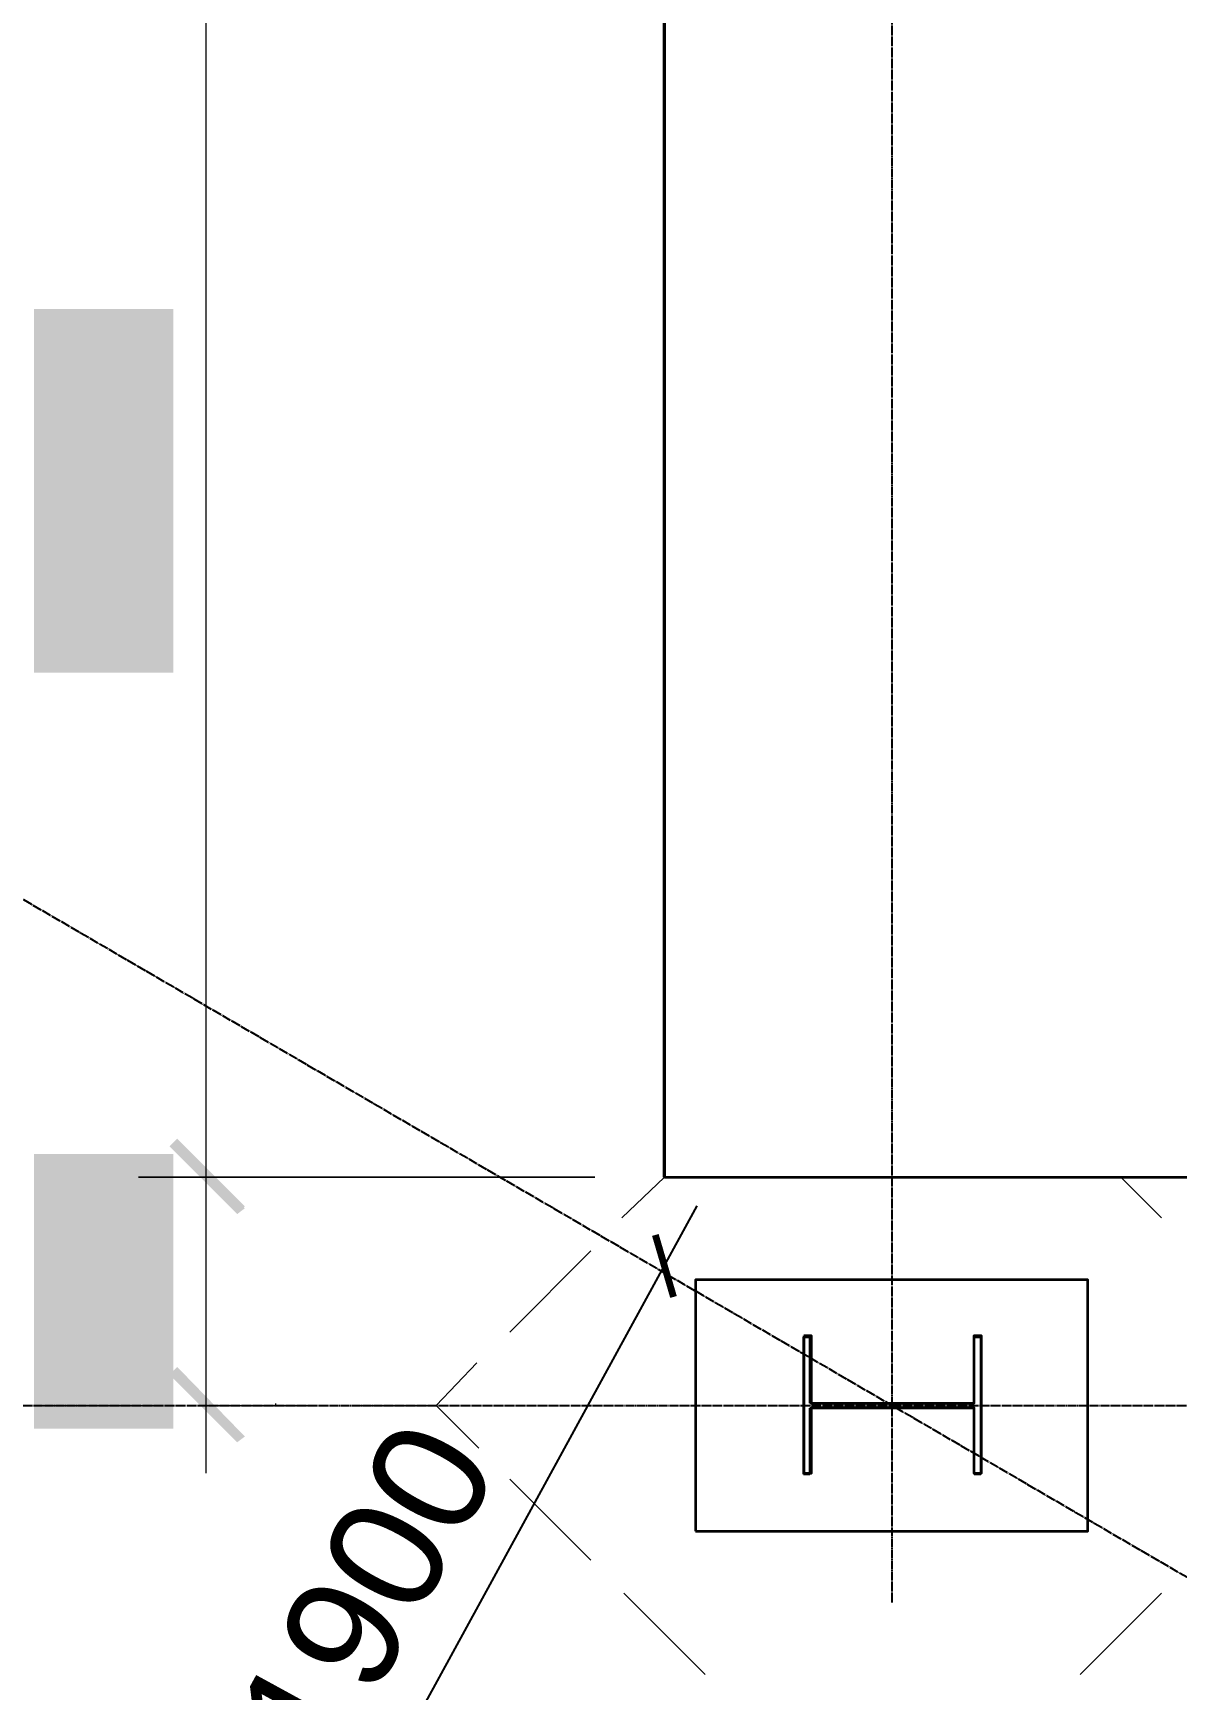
# Model space of a CAD drawing. Header units: millimetres. Extents: x -383313 to -161684, y -117025 to 99224.
# Drawn here: x -342395 to -339891, y -24204 to -20578 of the extents above; entities that cross this region are included whole.
import ezdxf

# ---------------------------------------------------------------- set-up
doc = ezdxf.new("R2010")
doc.units = ezdxf.units.MM
doc.header["$MEASUREMENT"] = 0
doc.linetypes.add('PS-GOST2.303 5', pattern=[24, 20, -1.5, 1, -1.5])
doc.layers.get('Defpoints').update_dxf_attribs({"color": 31})
for name, color, linetype in [('001__КОНСТРУКТИВ__Колонны', 14, 'Continuous'), ('001__КОНСТРУКТИВ__размеры внутр.', 7, 'Continuous'), ('PDF_Geometry', 7, 'Continuous'), ('PDF_Solid Fills', 7, 'Continuous'), ('PS_Оси', 5, 'PS-GOST2.303 5')]:
    doc.layers.add(name, color=color, linetype=linetype)
doc.styles.add('PSTUDIO', font='arial.ttf')
doc.dimstyles.new('PS_TICK', dxfattribs={"dimscale": 100, "dimtxt": 2.5, "dimasz": 1, "dimexe": 2, "dimexo": 2, "dimgap": 1, "dimtad": 1, "dimdec": 0, "dimzin": 0, "dimdsep": 46, "dimtxsty": 'PSTUDIO', "dimblk": 'ARCHTICK', "dimcen": 2, "dimdle": 1.5, "dimse1": 1, "dimse2": 1, "dimadec": 0, "dimazin": 0, "dimtfac": 1, "dimtdec": 0, "dimtix": 1, "dimtmove": 1, "dimatfit": 3, "dimldrblk": 'ARCHTICK', "dimfxl": 1, "dimtolj": 1, "dimtzin": 0, "dimarcsym": 0})

# ---------------------------------------------------------------- blocks, each defined once
blk = doc.blocks.new('_ArchTick')
at = {"color": 0, "linetype": 'ByBlock', "const_width": 0.15}
blk.add_lwpolyline([(-0.5, -0.5), (0.5, 0.5)], dxfattribs=at)
blk = doc.blocks.new('*D263')
at = {"layer": '001__КОНСТРУКТИВ__размеры внутр.', "color": 0, "lineweight": -2, "ltscale": 100, "transparency": 16777216}
blk.add_line((-341991.2, -25065.7), (-340940.4, -23144.8), dxfattribs=at)
at = {"layer": 'Defpoints', "color": 0, "ltscale": 100, "transparency": 16777216}
for p in [(-341452.8, -23035.5), (-341012.4, -23276.4), (-342359.7, -24693.1)]:
    blk.add_point(p, dxfattribs=at)
at = {"layer": '001__КОНСТРУКТИВ__размеры внутр.', "color": 0, "lineweight": -2, "ltscale": 100, "transparency": 16777216, "xscale": 100, "yscale": 100, "zscale": 100}
for p, rotation in [((-341012.4, -23276.4), 61.31833531089541), ((-341919.2, -24934.1), 241.3183353108954)]:
    blk.add_blockref('_ArchTick', p, dxfattribs=dict(at, rotation=rotation))
at = {"layer": '001__КОНСТРУКТИВ__размеры внутр.', "color": 0, "ltscale": 100, "transparency": 16777216, "insert": (-341665.5, -23996), "char_height": 250, "attachment_point": 5, "rotation": 61.3183, "style": 'PSTUDIO'}
blk.add_mtext('\\A1;1900', dxfattribs=at)
blk = doc.blocks.new('*D264')
at = {"layer": '001__КОНСТРУКТИВ__размеры внутр.', "color": 0, "lineweight": -2, "ltscale": 100, "transparency": 16777216}
blk.add_arc((-340355, -23582.1), 2419.2, 151.493, 180, dxfattribs=at)
at = {"layer": 'Defpoints', "color": 0, "ltscale": 100, "transparency": 16777216}
for p in [(-360678.8, -12544), (-342718.7, -22298.4), (-342642.4, -22794.3), (-343474.2, -23582.1), (-340514.1, -23582.1)]:
    blk.add_point(p, dxfattribs=at)
at = {"layer": '001__КОНСТРУКТИВ__размеры внутр.', "color": 0, "lineweight": -2, "ltscale": 100, "transparency": 16777216, "xscale": 100, "yscale": 100, "zscale": 100}
for p, rotation in [((-342481, -22427.5), 61.49301017023286), ((-342774.3, -23582.1), 269.9999999999997)]:
    blk.add_blockref('_ArchTick', p, dxfattribs=dict(at, rotation=rotation))
at = {"layer": '001__КОНСТРУКТИВ__размеры внутр.', "color": 0, "lineweight": 0, "ltscale": 100, "transparency": 16777216, "insert": (-342920.4, -22930.4), "char_height": 250, "attachment_point": 5, "rotation": 75.7465, "style": 'PSTUDIO'}
blk.add_mtext('\\A1;29°', dxfattribs=at)
blk = doc.blocks.new('A$Cf5759c35')
at = {"layer": 'PDF_Solid Fills'}
for points in [[(16095, -3022.6), (16095, -3022.6), (16095, -3048), (16099.2, -3052.2), (16099.2, -3056.5), (16103.4, -3064.9), (16107.7, -3069.2), (16107.7, -3069.2), (16111.9, -3073.4), (16120.4, -3077.6), (16120.4, -3022.6), (16120.4, -3022.6), (16120.4, -3014.1), (16120.4, -3009.9), (16124.6, -3001.4), (16128.8, -2997.2), (16133.1, -2993), (16141.5, -2988.7), (16141.5, -2988.7), (16145.8, -2984.5), (16150, -2984.5), (16154.2, -2980.3), (16158.5, -2980.3), (16162.7, -2980.3), (16171.2, -2976), (16179.6, -2976), (16183.9, -2976), (16192.3, -2976), (16200.8, -2976), (16213.5, -2976), (16222, -2976), (16222, -2976), (16234.7, -2976), (16243.1, -2976), (16251.6, -2976), (16260.1, -2976), (16264.3, -2976), (16272.8, -2976), (16281.2, -2980.3), (16285.5, -2980.3), (16289.7, -2980.3), (16293.9, -2984.5), (16298.2, -2984.5), (16302.4, -2988.7), (16306.6, -2988.7), (16310.9, -2993), (16315.1, -3001.4), (16319.3, -3005.7), (16323.6, -3009.9), (16323.6, -3018.4), (16323.6, -3022.6), (16327.8, -3077.6), (16332, -3073.4), (16336.3, -3069.2), (16340.5, -3064.9), (16340.5, -3056.5), (16344.7, -3052.2), (16344.7, -3043.8), (16349, -3039.5), (16349, -3031.1), (16349, -3022.6), (16349, -3022.6), (16349, -3014.1), (16349, -3009.9), (16344.7, -3001.4), (16344.7, -2997.2), (16340.5, -2988.7), (16336.3, -2984.5), (16336.3, -2980.3), (16332, -2976), (16327.8, -2971.8), (16323.6, -2967.6), (16319.3, -2963.3), (16310.9, -2959.1), (16306.6, -2959.1), (16298.2, -2954.9), (16293.9, -2950.6), (16289.7, -2950.6), (16285.5, -2950.6), (16281.2, -2946.4), (16272.8, -2946.4), (16268.5, -2946.4), (16260.1, -2946.4), (16251.6, -2942.2), (16247.4, -2942.2), (16238.9, -2942.2), (16230.4, -2942.2), (16222, -2942.2), (16217.7, -2942.2), (16209.3, -2942.2), (16200.8, -2942.2), (16192.3, -2942.2), (16188.1, -2942.2), (16179.6, -2946.4), (16175.4, -2946.4), (16166.9, -2946.4), (16162.7, -2946.4), (16154.2, -2950.6), (16150, -2950.6), (16141.5, -2954.9), (16137.3, -2959.1), (16128.8, -2959.1), (16124.6, -2963.3), (16124.6, -2963.3), (16120.4, -2967.6), (16116.1, -2971.8), (16107.7, -2976), (16103.4, -2984.5), (16103.4, -2988.7), (16099.2, -2988.7), (16099.2, -2997.2), (16095, -3001.4), (16095, -3009.9), (16095, -3018.4)], [(16120.4, -3077.6), (16124.6, -3081.9), (16128.8, -3086.1), (16137.3, -3090.3), (16141.5, -3094.6), (16150, -3094.6), (16150, -3098.8), (16158.5, -3098.8), (16162.7, -3098.8), (16171.2, -3103), (16175.4, -3103), (16183.9, -3103), (16188.1, -3103), (16196.6, -3103), (16205, -3103), (16213.5, -3107.3), (16222, -3107.3), (16226.2, -3107.3), (16234.7, -3107.3), (16243.1, -3103), (16251.6, -3103), (16260.1, -3103), (16268.5, -3103), (16272.8, -3103), (16281.2, -3098.8), (16285.5, -3098.8), (16293.9, -3094.6), (16298.2, -3094.6), (16302.4, -3090.3), (16310.9, -3090.3), (16315.1, -3086.1), (16319.3, -3081.9), (16323.6, -3081.9), (16327.8, -3077.6), (16323.6, -3022.6), (16323.6, -3026.8), (16323.6, -3031.1), (16319.3, -3039.5), (16319.3, -3043.8), (16315.1, -3048), (16310.9, -3056.5), (16302.4, -3060.7), (16302.4, -3060.7), (16298.2, -3060.7), (16293.9, -3064.9), (16289.7, -3064.9), (16285.5, -3069.2), (16277, -3069.2), (16272.8, -3069.2), (16264.3, -3073.4), (16255.8, -3073.4), (16247.4, -3073.4), (16238.9, -3073.4), (16230.4, -3073.4), (16222, -3073.4), (16213.5, -3073.4), (16205, -3073.4), (16196.6, -3073.4), (16188.1, -3073.4), (16179.6, -3073.4), (16175.4, -3069.2), (16166.9, -3069.2), (16162.7, -3069.2), (16154.2, -3064.9), (16150, -3064.9), (16145.8, -3060.7), (16141.5, -3060.7), (16137.3, -3056.5), (16133.1, -3052.2), (16128.8, -3048), (16124.6, -3043.8), (16120.4, -3039.5), (16120.4, -3031.1), (16120.4, -3022.6)], [(16095, -3217.3), (16095, -3217.3), (16095, -3242.7), (16099.2, -3247), (16099.2, -3251.2), (16103.4, -3259.7), (16107.7, -3263.9), (16107.7, -3263.9), (16111.9, -3268.1), (16120.4, -3272.4), (16120.4, -3217.3), (16120.4, -3217.3), (16120.4, -3208.9), (16120.4, -3204.6), (16124.6, -3196.2), (16128.8, -3191.9), (16133.1, -3187.7), (16141.5, -3183.5), (16141.5, -3183.5), (16145.8, -3179.2), (16150, -3179.2), (16154.2, -3175), (16158.5, -3175), (16162.7, -3175), (16171.2, -3170.8), (16179.6, -3170.8), (16183.9, -3170.8), (16192.3, -3170.8), (16200.8, -3170.8), (16213.5, -3170.8), (16222, -3170.8), (16222, -3170.8), (16234.7, -3170.8), (16243.1, -3170.8), (16251.6, -3170.8), (16260.1, -3170.8), (16264.3, -3170.8), (16272.8, -3170.8), (16281.2, -3175), (16285.5, -3175), (16289.7, -3175), (16293.9, -3179.2), (16298.2, -3179.2), (16302.4, -3183.5), (16306.6, -3183.5), (16310.9, -3187.7), (16315.1, -3196.2), (16319.3, -3200.4), (16323.6, -3204.6), (16323.6, -3213.1), (16323.6, -3217.3), (16327.8, -3272.4), (16332, -3268.1), (16336.3, -3263.9), (16340.5, -3259.7), (16340.5, -3251.2), (16344.7, -3247), (16344.7, -3238.5), (16349, -3234.3), (16349, -3225.8), (16349, -3217.3), (16349, -3217.3), (16349, -3208.9), (16349, -3204.6), (16344.7, -3196.2), (16344.7, -3191.9), (16340.5, -3183.5), (16336.3, -3179.2), (16336.3, -3175), (16332, -3170.8), (16327.8, -3166.5), (16323.6, -3162.3), (16319.3, -3158.1), (16310.9, -3153.8), (16306.6, -3153.8), (16298.2, -3149.6), (16293.9, -3145.4), (16289.7, -3145.4), (16285.5, -3145.4), (16281.2, -3141.1), (16272.8, -3141.1), (16268.5, -3141.1), (16260.1, -3141.1), (16251.6, -3136.9), (16247.4, -3136.9), (16238.9, -3136.9), (16230.4, -3136.9), (16222, -3136.9), (16217.7, -3136.9), (16209.3, -3136.9), (16200.8, -3136.9), (16192.3, -3136.9), (16188.1, -3136.9), (16179.6, -3141.1), (16175.4, -3141.1), (16166.9, -3141.1), (16162.7, -3141.1), (16154.2, -3145.4), (16150, -3145.4), (16141.5, -3149.6), (16137.3, -3153.8), (16128.8, -3153.8), (16124.6, -3158.1), (16124.6, -3158.1), (16120.4, -3162.3), (16116.1, -3166.5), (16107.7, -3170.8), (16103.4, -3179.2), (16103.4, -3183.5), (16099.2, -3183.5), (16099.2, -3191.9), (16095, -3196.2), (16095, -3204.6), (16095, -3213.1)], [(16120.4, -3272.4), (16124.6, -3276.6), (16128.8, -3280.8), (16137.3, -3285.1), (16141.5, -3289.3), (16150, -3289.3), (16150, -3293.5), (16158.5, -3293.5), (16162.7, -3293.5), (16171.2, -3297.8), (16175.4, -3297.8), (16183.9, -3297.8), (16188.1, -3297.8), (16196.6, -3297.8), (16205, -3297.8), (16213.5, -3302), (16222, -3302), (16226.2, -3302), (16234.7, -3302), (16243.1, -3297.8), (16251.6, -3297.8), (16260.1, -3297.8), (16268.5, -3297.8), (16272.8, -3297.8), (16281.2, -3293.5), (16285.5, -3293.5), (16293.9, -3289.3), (16298.2, -3289.3), (16302.4, -3285.1), (16310.9, -3285.1), (16315.1, -3280.8), (16319.3, -3276.6), (16323.6, -3276.6), (16327.8, -3272.4), (16323.6, -3217.3), (16323.6, -3221.6), (16323.6, -3225.8), (16319.3, -3234.3), (16319.3, -3238.5), (16315.1, -3242.7), (16310.9, -3251.2), (16302.4, -3255.4), (16302.4, -3255.4), (16298.2, -3255.4), (16293.9, -3259.7), (16289.7, -3259.7), (16285.5, -3263.9), (16277, -3263.9), (16272.8, -3263.9), (16264.3, -3268.1), (16255.8, -3268.1), (16247.4, -3268.1), (16238.9, -3268.1), (16230.4, -3268.1), (16222, -3268.1), (16213.5, -3268.1), (16205, -3268.1), (16196.6, -3268.1), (16188.1, -3268.1), (16179.6, -3268.1), (16175.4, -3263.9), (16166.9, -3263.9), (16162.7, -3263.9), (16154.2, -3259.7), (16150, -3259.7), (16145.8, -3255.4), (16141.5, -3255.4), (16137.3, -3251.2), (16133.1, -3247), (16128.8, -3242.7), (16124.6, -3238.5), (16120.4, -3234.3), (16120.4, -3225.8), (16120.4, -3217.3)], [(16095, -3412.1), (16095, -3412.1), (16095, -3437.5), (16099.2, -3441.7), (16099.2, -3445.9), (16103.4, -3454.4), (16107.7, -3458.6), (16107.7, -3458.6), (16111.9, -3462.9), (16120.4, -3467.1), (16120.4, -3412.1), (16120.4, -3412.1), (16120.4, -3403.6), (16120.4, -3399.4), (16124.6, -3390.9), (16128.8, -3386.7), (16133.1, -3382.4), (16141.5, -3378.2), (16141.5, -3378.2), (16145.8, -3374), (16150, -3374), (16154.2, -3369.7), (16158.5, -3369.7), (16162.7, -3369.7), (16171.2, -3365.5), (16179.6, -3365.5), (16183.9, -3365.5), (16192.3, -3365.5), (16200.8, -3365.5), (16213.5, -3365.5), (16222, -3365.5), (16222, -3365.5), (16234.7, -3365.5), (16243.1, -3365.5), (16251.6, -3365.5), (16260.1, -3365.5), (16264.3, -3365.5), (16272.8, -3365.5), (16281.2, -3369.7), (16285.5, -3369.7), (16289.7, -3369.7), (16293.9, -3374), (16298.2, -3374), (16302.4, -3378.2), (16306.6, -3378.2), (16310.9, -3382.4), (16315.1, -3390.9), (16319.3, -3395.1), (16323.6, -3399.4), (16323.6, -3407.8), (16323.6, -3412.1), (16327.8, -3467.1), (16332, -3462.9), (16336.3, -3458.6), (16340.5, -3454.4), (16340.5, -3445.9), (16344.7, -3441.7), (16344.7, -3433.2), (16349, -3429), (16349, -3420.5), (16349, -3412.1), (16349, -3412.1), (16349, -3403.6), (16349, -3399.4), (16344.7, -3390.9), (16344.7, -3386.7), (16340.5, -3378.2), (16336.3, -3374), (16336.3, -3369.7), (16332, -3365.5), (16327.8, -3361.3), (16323.6, -3357), (16319.3, -3352.8), (16310.9, -3348.6), (16306.6, -3348.6), (16298.2, -3344.3), (16293.9, -3340.1), (16289.7, -3340.1), (16285.5, -3340.1), (16281.2, -3335.9), (16272.8, -3335.9), (16268.5, -3335.9), (16260.1, -3335.9), (16251.6, -3331.6), (16247.4, -3331.6), (16238.9, -3331.6), (16230.4, -3331.6), (16222, -3331.6), (16217.7, -3331.6), (16209.3, -3331.6), (16200.8, -3331.6), (16192.3, -3331.6), (16188.1, -3331.6), (16179.6, -3335.9), (16175.4, -3335.9), (16166.9, -3335.9), (16162.7, -3335.9), (16154.2, -3340.1), (16150, -3340.1), (16141.5, -3344.3), (16137.3, -3348.6), (16128.8, -3348.6), (16124.6, -3352.8), (16124.6, -3352.8), (16120.4, -3357), (16116.1, -3361.3), (16107.7, -3365.5), (16103.4, -3374), (16103.4, -3378.2), (16099.2, -3378.2), (16099.2, -3386.7), (16095, -3390.9), (16095, -3399.4), (16095, -3407.8)], [(16120.4, -3467.1), (16124.6, -3471.3), (16128.8, -3475.6), (16137.3, -3479.8), (16141.5, -3484), (16150, -3484), (16150, -3488.3), (16158.5, -3488.3), (16162.7, -3488.3), (16171.2, -3492.5), (16175.4, -3492.5), (16183.9, -3492.5), (16188.1, -3492.5), (16196.6, -3492.5), (16205, -3492.5), (16213.5, -3496.7), (16222, -3496.7), (16226.2, -3496.7), (16234.7, -3496.7), (16243.1, -3492.5), (16251.6, -3492.5), (16260.1, -3492.5), (16268.5, -3492.5), (16272.8, -3492.5), (16281.2, -3488.3), (16285.5, -3488.3), (16293.9, -3484), (16298.2, -3484), (16302.4, -3479.8), (16310.9, -3479.8), (16315.1, -3475.6), (16319.3, -3471.3), (16323.6, -3471.3), (16327.8, -3467.1), (16323.6, -3412.1), (16323.6, -3416.3), (16323.6, -3420.5), (16319.3, -3429), (16319.3, -3433.2), (16315.1, -3437.5), (16310.9, -3445.9), (16302.4, -3450.2), (16302.4, -3450.2), (16298.2, -3450.2), (16293.9, -3454.4), (16289.7, -3454.4), (16285.5, -3458.6), (16277, -3458.6), (16272.8, -3458.6), (16264.3, -3462.9), (16255.8, -3462.9), (16247.4, -3462.9), (16238.9, -3462.9), (16230.4, -3462.9), (16222, -3462.9), (16213.5, -3462.9), (16205, -3462.9), (16196.6, -3462.9), (16188.1, -3462.9), (16179.6, -3462.9), (16175.4, -3458.6), (16166.9, -3458.6), (16162.7, -3458.6), (16154.2, -3454.4), (16150, -3454.4), (16145.8, -3450.2), (16141.5, -3450.2), (16137.3, -3445.9), (16133.1, -3441.7), (16128.8, -3437.5), (16124.6, -3433.2), (16120.4, -3429), (16120.4, -3420.5), (16120.4, -3412.1)], [(16095, -3611), (16095, -3632.2), (16099.2, -3636.4), (16099.2, -3644.9), (16103.4, -3649.1), (16107.7, -3657.6), (16111.9, -3661.8), (16111.9, -3661.8), (16116.1, -3666.1), (16120.4, -3611), (16120.4, -3606.8), (16120.4, -3598.3), (16124.6, -3589.9), (16124.6, -3585.6), (16128.8, -3581.4), (16133.1, -3577.2), (16137.3, -3572.9), (16145.8, -3572.9), (16150, -3568.7), (16158.5, -3568.7), (16162.7, -3568.7), (16166.9, -3568.7), (16175.4, -3572.9), (16179.6, -3577.2), (16183.9, -3581.4), (16188.1, -3585.6), (16192.3, -3585.6), (16192.3, -3594.1), (16196.6, -3598.3), (16196.6, -3606.8), (16200.8, -3615.3), (16200.8, -3619.5), (16200.8, -3560.2), (16196.6, -3556), (16192.3, -3551.8), (16188.1, -3547.5), (16183.9, -3543.3), (16179.6, -3543.3), (16171.2, -3539.1), (16166.9, -3539.1), (16158.5, -3539.1), (16154.2, -3539.1), (16145.8, -3539.1), (16137.3, -3543.3), (16133.1, -3543.3), (16124.6, -3547.5), (16124.6, -3547.5), (16120.4, -3551.8), (16116.1, -3556), (16111.9, -3560.2), (16107.7, -3568.7), (16103.4, -3572.9), (16099.2, -3577.2), (16099.2, -3585.6), (16095, -3589.9), (16095, -3598.3), (16095, -3602.6)], [(16200.8, -3623.7), (16226.2, -3628), (16226.2, -3628), (16226.2, -3619.5), (16222, -3615.3), (16222, -3606.8), (16222, -3547.5), (16217.7, -3551.8), (16213.5, -3560.2), (16209.3, -3564.5), (16209.3, -3572.9), (16205, -3564.5), (16200.8, -3560.2), (16200.8, -3619.5)], [(16222, -3547.5), (16222, -3606.8), (16222, -3602.6), (16226.2, -3594.1), (16226.2, -3589.9), (16230.4, -3581.4), (16230.4, -3577.2), (16234.7, -3572.9), (16238.9, -3568.7), (16247.4, -3564.5), (16251.6, -3560.2), (16255.8, -3560.2), (16264.3, -3560.2), (16272.8, -3560.2), (16272.8, -3560.2), (16277, -3560.2), (16285.5, -3560.2), (16293.9, -3560.2), (16298.2, -3564.5), (16302.4, -3568.7), (16310.9, -3572.9), (16315.1, -3577.2), (16315.1, -3585.6), (16319.3, -3589.9), (16323.6, -3594.1), (16323.6, -3602.6), (16323.6, -3611), (16323.6, -3670.3), (16327.8, -3666.1), (16332, -3661.8), (16336.3, -3657.6), (16340.5, -3649.1), (16344.7, -3644.9), (16344.7, -3636.4), (16344.7, -3632.2), (16349, -3623.7), (16349, -3619.5), (16349, -3611), (16349, -3606.8), (16349, -3598.3), (16349, -3589.9), (16344.7, -3585.6), (16344.7, -3577.2), (16340.5, -3572.9), (16336.3, -3564.5), (16336.3, -3560.2), (16332, -3556), (16327.8, -3551.8), (16323.6, -3547.5), (16319.3, -3543.3), (16315.1, -3539.1), (16310.9, -3534.8), (16302.4, -3534.8), (16298.2, -3530.6), (16289.7, -3526.4), (16285.5, -3526.4), (16277, -3526.4), (16272.8, -3526.4), (16268.5, -3526.4), (16260.1, -3526.4), (16255.8, -3526.4), (16247.4, -3530.6), (16243.1, -3530.6), (16234.7, -3534.8), (16230.4, -3539.1), (16230.4, -3539.1), (16226.2, -3543.3)], [(16116.1, -3666.1), (16120.4, -3670.3), (16124.6, -3674.5), (16133.1, -3678.8), (16137.3, -3678.8), (16145.8, -3683), (16150, -3683), (16158.5, -3687.2), (16162.7, -3657.6), (16158.5, -3653.4), (16154.2, -3653.4), (16145.8, -3649.1), (16141.5, -3649.1), (16133.1, -3644.9), (16128.8, -3640.7), (16128.8, -3636.4), (16124.6, -3632.2), (16120.4, -3623.7), (16120.4, -3619.5), (16120.4, -3611)], [(16272.8, -3657.6), (16277, -3691.5), (16281.2, -3687.2), (16293.9, -3687.2), (16302.4, -3683), (16306.6, -3683), (16315.1, -3678.8), (16319.3, -3674.5), (16323.6, -3670.3), (16323.6, -3611), (16323.6, -3615.3), (16323.6, -3623.7), (16319.3, -3628), (16315.1, -3636.4), (16310.9, -3640.7), (16310.9, -3640.7), (16306.6, -3644.9), (16302.4, -3649.1), (16298.2, -3653.4), (16289.7, -3653.4), (16281.2, -3657.6)], [(16095, -4868.3), (16095, -4868.3), (16095, -4893.7), (16099.2, -4898), (16099.2, -4902.2), (16103.4, -4910.7), (16107.7, -4914.9), (16107.7, -4914.9), (16111.9, -4919.1), (16120.4, -4923.4), (16120.4, -4868.3), (16120.4, -4868.3), (16120.4, -4859.9), (16120.4, -4855.6), (16124.6, -4847.2), (16128.8, -4842.9), (16133.1, -4838.7), (16141.5, -4834.5), (16141.5, -4834.5), (16145.8, -4830.2), (16150, -4830.2), (16154.2, -4826), (16158.5, -4826), (16162.7, -4826), (16171.2, -4821.8), (16179.6, -4821.8), (16183.9, -4821.8), (16192.3, -4821.8), (16200.8, -4821.8), (16213.5, -4821.8), (16222, -4821.8), (16222, -4821.8), (16234.7, -4821.8), (16243.1, -4821.8), (16251.6, -4821.8), (16260.1, -4821.8), (16264.3, -4821.8), (16272.8, -4821.8), (16281.2, -4826), (16285.5, -4826), (16289.7, -4826), (16293.9, -4830.2), (16298.2, -4830.2), (16302.4, -4834.5), (16306.6, -4834.5), (16310.9, -4838.7), (16315.1, -4847.2), (16319.3, -4851.4), (16323.6, -4855.6), (16323.6, -4864.1), (16323.6, -4868.3), (16327.8, -4923.4), (16332, -4919.1), (16336.3, -4914.9), (16340.5, -4910.7), (16340.5, -4902.2), (16344.7, -4898), (16344.7, -4889.5), (16349, -4885.3), (16349, -4876.8), (16349, -4868.3), (16349, -4868.3), (16349, -4859.9), (16349, -4855.6), (16344.7, -4847.2), (16344.7, -4842.9), (16340.5, -4834.5), (16336.3, -4830.2), (16336.3, -4826), (16332, -4821.8), (16327.8, -4817.5), (16323.6, -4813.3), (16319.3, -4809.1), (16310.9, -4804.8), (16306.6, -4804.8), (16298.2, -4800.6), (16293.9, -4796.4), (16289.7, -4796.4), (16285.5, -4796.4), (16281.2, -4792.1), (16272.8, -4792.1), (16268.5, -4792.1), (16260.1, -4792.1), (16251.6, -4787.9), (16247.4, -4787.9), (16238.9, -4787.9), (16230.4, -4787.9), (16222, -4787.9), (16217.7, -4787.9), (16209.3, -4787.9), (16200.8, -4787.9), (16192.3, -4787.9), (16188.1, -4787.9), (16179.6, -4792.1), (16175.4, -4792.1), (16166.9, -4792.1), (16162.7, -4792.1), (16154.2, -4796.4), (16150, -4796.4), (16141.5, -4800.6), (16137.3, -4804.8), (16128.8, -4804.8), (16124.6, -4809.1), (16124.6, -4809.1), (16120.4, -4813.3), (16116.1, -4817.5), (16107.7, -4821.8), (16103.4, -4830.2), (16103.4, -4834.5), (16099.2, -4834.5), (16099.2, -4842.9), (16095, -4847.2), (16095, -4855.6), (16095, -4864.1)], [(16120.4, -4923.4), (16124.6, -4927.6), (16128.8, -4931.8), (16137.3, -4936.1), (16141.5, -4940.3), (16150, -4940.3), (16150, -4944.5), (16158.5, -4944.5), (16162.7, -4944.5), (16171.2, -4948.8), (16175.4, -4948.8), (16183.9, -4948.8), (16188.1, -4948.8), (16196.6, -4948.8), (16205, -4948.8), (16213.5, -4953), (16222, -4953), (16226.2, -4953), (16234.7, -4953), (16243.1, -4948.8), (16251.6, -4948.8), (16260.1, -4948.8), (16268.5, -4948.8), (16272.8, -4948.8), (16281.2, -4944.5), (16285.5, -4944.5), (16293.9, -4940.3), (16298.2, -4940.3), (16302.4, -4936.1), (16310.9, -4936.1), (16315.1, -4931.8), (16319.3, -4927.6), (16323.6, -4927.6), (16327.8, -4923.4), (16323.6, -4868.3), (16323.6, -4872.6), (16323.6, -4876.8), (16319.3, -4885.3), (16319.3, -4889.5), (16315.1, -4893.7), (16310.9, -4902.2), (16302.4, -4906.4), (16302.4, -4906.4), (16298.2, -4906.4), (16293.9, -4910.7), (16289.7, -4910.7), (16285.5, -4914.9), (16277, -4914.9), (16272.8, -4914.9), (16264.3, -4919.1), (16255.8, -4919.1), (16247.4, -4919.1), (16238.9, -4919.1), (16230.4, -4919.1), (16222, -4919.1), (16213.5, -4919.1), (16205, -4919.1), (16196.6, -4919.1), (16188.1, -4919.1), (16179.6, -4919.1), (16175.4, -4914.9), (16166.9, -4914.9), (16162.7, -4914.9), (16154.2, -4910.7), (16150, -4910.7), (16145.8, -4906.4), (16141.5, -4906.4), (16137.3, -4902.2), (16133.1, -4898), (16128.8, -4893.7), (16124.6, -4889.5), (16120.4, -4885.3), (16120.4, -4876.8), (16120.4, -4868.3)], [(16095, -5063.1), (16095, -5063.1), (16095, -5088.5), (16099.2, -5092.7), (16099.2, -5096.9), (16103.4, -5105.4), (16107.7, -5109.6), (16107.7, -5109.6), (16111.9, -5113.9), (16120.4, -5118.1), (16120.4, -5063.1), (16120.4, -5063.1), (16120.4, -5054.6), (16120.4, -5050.4), (16124.6, -5041.9), (16128.8, -5037.7), (16133.1, -5033.4), (16141.5, -5029.2), (16141.5, -5029.2), (16145.8, -5025), (16150, -5025), (16154.2, -5020.7), (16158.5, -5020.7), (16162.7, -5020.7), (16171.2, -5016.5), (16179.6, -5016.5), (16183.9, -5016.5), (16192.3, -5016.5), (16200.8, -5016.5), (16213.5, -5016.5), (16222, -5016.5), (16222, -5016.5), (16234.7, -5016.5), (16243.1, -5016.5), (16251.6, -5016.5), (16260.1, -5016.5), (16264.3, -5016.5), (16272.8, -5016.5), (16281.2, -5020.7), (16285.5, -5020.7), (16289.7, -5020.7), (16293.9, -5025), (16298.2, -5025), (16302.4, -5029.2), (16306.6, -5029.2), (16310.9, -5033.4), (16315.1, -5041.9), (16319.3, -5046.1), (16323.6, -5050.4), (16323.6, -5058.8), (16323.6, -5063.1), (16327.8, -5118.1), (16332, -5113.9), (16336.3, -5109.6), (16340.5, -5105.4), (16340.5, -5096.9), (16344.7, -5092.7), (16344.7, -5084.2), (16349, -5080), (16349, -5071.5), (16349, -5063.1), (16349, -5063.1), (16349, -5054.6), (16349, -5050.4), (16344.7, -5041.9), (16344.7, -5037.7), (16340.5, -5029.2), (16336.3, -5025), (16336.3, -5020.7), (16332, -5016.5), (16327.8, -5012.3), (16323.6, -5008), (16319.3, -5003.8), (16310.9, -4999.6), (16306.6, -4999.6), (16298.2, -4995.3), (16293.9, -4991.1), (16289.7, -4991.1), (16285.5, -4991.1), (16281.2, -4986.9), (16272.8, -4986.9), (16268.5, -4986.9), (16260.1, -4986.9), (16251.6, -4982.6), (16247.4, -4982.6), (16238.9, -4982.6), (16230.4, -4982.6), (16222, -4982.6), (16217.7, -4982.6), (16209.3, -4982.6), (16200.8, -4982.6), (16192.3, -4982.6), (16188.1, -4982.6), (16179.6, -4986.9), (16175.4, -4986.9), (16166.9, -4986.9), (16162.7, -4986.9), (16154.2, -4991.1), (16150, -4991.1), (16141.5, -4995.3), (16137.3, -4999.6), (16128.8, -4999.6), (16124.6, -5003.8), (16124.6, -5003.8), (16120.4, -5008), (16116.1, -5012.3), (16107.7, -5016.5), (16103.4, -5025), (16103.4, -5029.2), (16099.2, -5029.2), (16099.2, -5037.7), (16095, -5041.9), (16095, -5050.4), (16095, -5058.8)], [(16120.4, -5118.1), (16124.6, -5122.3), (16128.8, -5126.6), (16137.3, -5130.8), (16141.5, -5135), (16150, -5135), (16150, -5139.3), (16158.5, -5139.3), (16162.7, -5139.3), (16171.2, -5143.5), (16175.4, -5143.5), (16183.9, -5143.5), (16188.1, -5143.5), (16196.6, -5143.5), (16205, -5143.5), (16213.5, -5147.7), (16222, -5147.7), (16226.2, -5147.7), (16234.7, -5147.7), (16243.1, -5143.5), (16251.6, -5143.5), (16260.1, -5143.5), (16268.5, -5143.5), (16272.8, -5143.5), (16281.2, -5139.3), (16285.5, -5139.3), (16293.9, -5135), (16298.2, -5135), (16302.4, -5130.8), (16310.9, -5130.8), (16315.1, -5126.6), (16319.3, -5122.3), (16323.6, -5122.3), (16327.8, -5118.1), (16323.6, -5063.1), (16323.6, -5067.3), (16323.6, -5071.5), (16319.3, -5080), (16319.3, -5084.2), (16315.1, -5088.5), (16310.9, -5096.9), (16302.4, -5101.2), (16302.4, -5101.2), (16298.2, -5101.2), (16293.9, -5105.4), (16289.7, -5105.4), (16285.5, -5109.6), (16277, -5109.6), (16272.8, -5109.6), (16264.3, -5113.9), (16255.8, -5113.9), (16247.4, -5113.9), (16238.9, -5113.9), (16230.4, -5113.9), (16222, -5113.9), (16213.5, -5113.9), (16205, -5113.9), (16196.6, -5113.9), (16188.1, -5113.9), (16179.6, -5113.9), (16175.4, -5109.6), (16166.9, -5109.6), (16162.7, -5109.6), (16154.2, -5105.4), (16150, -5105.4), (16145.8, -5101.2), (16141.5, -5101.2), (16137.3, -5096.9), (16133.1, -5092.7), (16128.8, -5088.5), (16124.6, -5084.2), (16120.4, -5080), (16120.4, -5071.5), (16120.4, -5063.1)], [(16200.8, -5198.5), (16205, -5262), (16205, -5253.6), (16209.3, -5245.1), (16209.3, -5236.6), (16213.5, -5232.4), (16217.7, -5228.2), (16222, -5223.9), (16226.2, -5219.7), (16230.4, -5215.5), (16234.7, -5211.2), (16243.1, -5211.2), (16247.4, -5207), (16255.8, -5207), (16264.3, -5207), (16264.3, -5207), (16268.5, -5207), (16277, -5207), (16285.5, -5211.2), (16289.7, -5211.2), (16298.2, -5215.5), (16302.4, -5219.7), (16306.6, -5223.9), (16306.6, -5223.9), (16315.1, -5228.2), (16315.1, -5236.6), (16319.3, -5240.9), (16323.6, -5245.1), (16323.6, -5253.6), (16323.6, -5262), (16323.6, -5198.5), (16319.3, -5194.3), (16319.3, -5194.3), (16310.9, -5190.1), (16306.6, -5185.8), (16302.4, -5181.6), (16293.9, -5181.6), (16289.7, -5177.4), (16281.2, -5177.4), (16272.8, -5177.4), (16268.5, -5173.1), (16260.1, -5173.1), (16255.8, -5173.1), (16251.6, -5177.4), (16243.1, -5177.4), (16234.7, -5177.4), (16230.4, -5181.6), (16222, -5181.6), (16217.7, -5185.8), (16213.5, -5190.1), (16205, -5194.3)], [(16099.2, -5185.8), (16099.2, -5312.8), (16226.2, -5334), (16230.4, -5304.4), (16226.2, -5304.4), (16222, -5300.1), (16217.7, -5291.7), (16213.5, -5287.4), (16213.5, -5287.4), (16209.3, -5283.2), (16209.3, -5274.7), (16205, -5266.3), (16205, -5262), (16200.8, -5198.5), (16200.8, -5198.5), (16196.6, -5202.8), (16196.6, -5300.1), (16128.8, -5287.4), (16128.8, -5185.8)], [(16179.6, -5253.6), (16179.6, -5253.6), (16179.6, -5266.3), (16183.9, -5274.7), (16183.9, -5283.2), (16188.1, -5287.4), (16192.3, -5291.7), (16196.6, -5300.1), (16196.6, -5202.8), (16192.3, -5207), (16188.1, -5215.5), (16183.9, -5219.7), (16183.9, -5223.9), (16179.6, -5232.4), (16179.6, -5236.6), (16179.6, -5245.1)], [(16277, -5308.6), (16281.2, -5342.5), (16281.2, -5338.2), (16298.2, -5338.2), (16302.4, -5334), (16310.9, -5334), (16315.1, -5329.8), (16319.3, -5325.5), (16323.6, -5321.3), (16327.8, -5317.1), (16332, -5312.8), (16336.3, -5308.6), (16340.5, -5300.1), (16344.7, -5295.9), (16344.7, -5287.4), (16344.7, -5283.2), (16349, -5274.7), (16349, -5266.3), (16349, -5262), (16349, -5257.8), (16349, -5253.6), (16349, -5245.1), (16344.7, -5236.6), (16344.7, -5232.4), (16340.5, -5223.9), (16340.5, -5219.7), (16336.3, -5215.5), (16332, -5207), (16327.8, -5202.8), (16323.6, -5198.5), (16323.6, -5262), (16323.6, -5262), (16323.6, -5266.3), (16323.6, -5274.7), (16319.3, -5279), (16315.1, -5287.4), (16310.9, -5291.7), (16306.6, -5295.9), (16302.4, -5300.1), (16298.2, -5300.1), (16289.7, -5304.4), (16285.5, -5308.6)]]:
    blk.add_hatch(color=8, dxfattribs=at).paths.add_polyline_path(points)
at = {"layer": 'PDF_Geometry', "color": 8, "lineweight": 13}
for points in [[(16446.3, -4965.7), (16446.3, -1667.9)], [(16446.3, -5465.2), (16446.3, -4817.5), (16446.3, -4665.1)], [(17449.6, -4817.5), (17356.5, -4906.4)], [(18537.6, -4906.4), (18448.7, -4817.5)], [(17288.8, -4978.4), (17111, -5156.2)], [(17039, -5223.9), (16950.1, -5317.1), (17043.2, -5410.2)], [(16086.5, -5317.1), (16336.3, -5317.1)], [(16437.9, -5317.1), (16687.6, -5317.1)], [(16598.7, -5317.1), (16598.7, -5312.8)], [(16785, -5317.1), (16950.1, -5317.1)], [(17111, -5477.9), (17288.8, -5655.7)], [(17360.7, -5727.7), (17538.5, -5905.5)], [(18359.8, -5905.5), (18537.6, -5727.7)]]:
    blk.add_lwpolyline(points, dxfattribs=at)
at = {"layer": 'PDF_Geometry', "color": 8, "lineweight": 35}
for points in [[(17449.6, -4817.5), (23448.3, -4817.5), (23448.3, -1816.1), (17449.6, -1816.1)], [(17517.4, -5592.2), (18376.7, -5592.2), (18376.7, -5041.9), (17517.4, -5041.9)], [(17754.4, -5164.7), (17754.4, -5465.2), (17771.4, -5465.2), (17771.4, -5321.3), (18127, -5321.3), (18127, -5465.2), (18143.9, -5465.2), (18143.9, -5164.7), (18127, -5164.7), (18127, -5312.8), (17771.4, -5312.8), (17771.4, -5164.7)]]:
    blk.add_lwpolyline(points, close=True, dxfattribs=at)
at = {"layer": 'PDF_Geometry', "color": 8, "lineweight": 13}
blk.add_lwpolyline([(16298.2, -4817.5), (17297.2, -4817.5)], close=True, dxfattribs=at)
at = {"layer": 'PDF_Solid Fills', "color": 8, "lineweight": 13}
for points in [[(16069.6, -3712.6), (16374.4, -3712.6), (16069.6, -2916.8)], [(16374.4, -3712.6), (16069.6, -2916.8), (16374.4, -2916.8)], [(16382.8, -4732.9), (16365.9, -4749.8), (16531, -4885.3)], [(16382.8, -4732.9), (16365.9, -4749.8), (16531, -4881)], [(16365.9, -4749.8), (16531, -4885.3), (16514.1, -4898)], [(16365.9, -4749.8), (16531, -4881), (16514.1, -4898)], [(16069.6, -5367.9), (16374.4, -5367.9), (16069.6, -4766.7)], [(16374.4, -5367.9), (16069.6, -4766.7), (16374.4, -4766.7)], [(16531, -5384.8), (16365.9, -5249.3), (16382.8, -5232.4)], [(16514.1, -5397.5), (16531, -5384.8), (16365.9, -5249.3)]]:
    blk.add_solid(points, dxfattribs=at)

msp = doc.modelspace()

# ---------------------------------------------------------------- linework, layer by layer
at = {"lineweight": 30, "ltscale": 100}
msp.add_lwpolyline([(-341014.05882, -23082.3977), (-335014.05882, -23082.3977), (-335014.05882, -20082.3977), (-341014.05882, -20082.3977)], close=True, dxfattribs=at)
at = {"layer": '001__КОНСТРУКТИВ__Колонны', "linetype": 'Continuous', "lineweight": 30}
for p, q in [((-340708.05882, -23732.3977), (-340708.05882, -23432.3977)), ((-340708.05882, -23432.3977), (-340694.05882, -23432.3977)), ((-340694.05882, -23432.3977), (-340694.05882, -23577.0977)), ((-340334.05882, -23577.0977), (-340334.05882, -23432.3977)), ((-340334.05882, -23432.3977), (-340320.05882, -23432.3977)), ((-340320.05882, -23432.3977), (-340320.05882, -23732.3977)), ((-340694.05882, -23577.0977), (-340334.05882, -23577.0977)), ((-340334.05882, -23587.6977), (-340694.05882, -23587.6977)), ((-340694.05882, -23587.6977), (-340694.05882, -23732.3977)), ((-340334.05882, -23732.3977), (-340334.05882, -23587.6977)), ((-340694.05882, -23732.3977), (-340708.05882, -23732.3977)), ((-340320.05882, -23732.3977), (-340334.05882, -23732.3977))]:
    msp.add_line(p, q, dxfattribs=at)
at = {"layer": 'PS_Оси'}
for points in [[(-340514.05882, -24012.91133), (-340514.05882, -23582.0977), (-340514.05882, -17582.0977), (-340514.05882, -11582.0977), (-340514.05882, -5582.0977), (-340514.05882, -582.3977), (-340514.05882, 2825.4576)], [(-339680.75455, -24067.3199), (-360359.99268, -12026.06963)], [(-344361.65008, -23582.0977), (-340514.05882, -23582.0977), (-335514.05882, -23582.0977), (-330514.05882, -23582.0977), (-325514.05882, -23582.0977), (-320514.05882, -23582.0977), (-316483.98892, -23582.0977)]]:
    msp.add_lwpolyline(points, dxfattribs=at)

# ---------------------------------------------------------------- block references
at = {"ltscale": 100}
msp.add_blockref('A$Cf5759c35', (-358461.97282, -18264.93104), dxfattribs=at)

# ---------------------------------------------------------------- dimensions: what is measured, and where the dimension line sits
at = {"layer": '001__КОНСТРУКТИВ__размеры внутр.', "lineweight": 0, "ltscale": 100}
dim = msp.add_angular_dim_2l(base=(-342642.40087, -22794.29036), line1=((-342718.66763, -22298.38279), (-360678.77735, -12544.00169)), line2=((-343474.22675, -23582.0977), (-340514.05882, -23582.0977)), dimstyle='PS_TICK', dxfattribs=at)
dim.commit()
dim.dimension.update_dxf_attribs({"geometry": '*D264', "text_midpoint": (-342920.42943, -22930.40687)})
at = {"layer": '001__КОНСТРУКТИВ__размеры внутр.', "ltscale": 100}
dim = msp.add_aligned_dim(p1=(-342359.67396, -24693.12822), p2=(-341452.8212, -23035.46863), distance=-502.03304, text='1900', dimstyle='PS_TICK', dxfattribs=at)
dim.commit()
dim.dimension.update_dxf_attribs({"geometry": '*D263', "text_midpoint": (-341665.52547, -23995.98983)})

doc.saveas('drawing.dxf')
